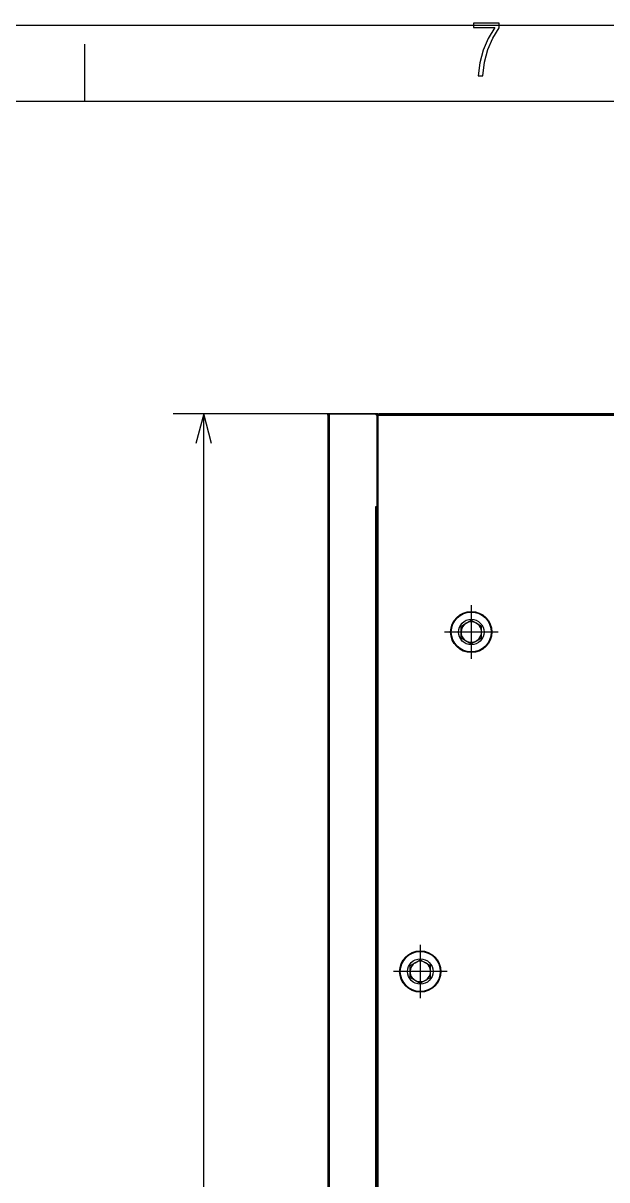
# Model space of a CAD drawing. Extents: x 0 to 420, y 0 to 297.
# Drawn here: x 311 to 349.1, y 221.4 to 297.1 of the extents above; entities that cross this region are included whole.
import ezdxf

# ---------------------------------------------------------------- set-up
doc = ezdxf.new("R2010")
doc.units = 0
doc.linetypes.add('DASHDOT', pattern=[18.5, 12, -3, 0.5, -3])
doc.layers.get('0').update_dxf_attribs({"linetype": 'CONTINUOUS'})

msp = doc.modelspace()

# ---------------------------------------------------------------- linework, layer by layer
at = {"color": 7}
for p, q in [((0, 297), (420, 297)), ((315, 292), (315, 295.75)), ((415, 292), (5, 292)), ((330.872131, 271.541931), (330.872131, 271.453064)), ((330.872131, 271.541931), (330.916595, 271.541931)), ((330.872131, 271.453064), (330.872131, 172.397491)), ((330.916595, 271.530334), (330.916595, 271.541931)), ((330.960938, 271.541931), (330.916595, 271.541931)), ((330.961029, 271.541931), (333.983246, 271.541931)), ((334.005493, 271.541931), (330.961029, 271.541931)), ((330.961029, 271.541931), (330.961029, 172.353058)), ((333.983246, 271.541931), (334.09436, 271.430817)), ((334.183167, 271.541931), (334.005402, 271.541931)), ((334.005493, 271.541931), (334.007446, 271.541901)), ((334.005493, 271.541931), (334.006622, 271.541931)), ((334.072144, 271.453064), (334.09436, 271.453064)), ((334.09436, 271.453064), (334.138824, 271.453064)), ((334.09436, 271.430817), (334.09436, 271.453064)), ((334.09436, 271.453064), (334.183258, 271.453064)), ((334.09436, 271.453064), (334.09436, 270.76416)), ((334.09436, 271.430817), (334.09436, 265.458618)), ((334.138824, 271.453064), (334.147308, 271.47934)), ((334.138824, 271.453064), (334.149933, 271.453064)), ((334.183258, 271.453064), (334.149933, 271.453064)), ((334.183258, 271.541931), (387.449921, 271.541931)), ((334.183258, 271.453064), (334.183258, 271.541931)), ((334.183258, 271.453064), (387.449921, 271.453064)), ((334.183258, 172.397491), (334.183258, 271.453064)), ((334.237793, 271.541931), (334.2388, 271.541931)), ((334.23819, 271.541931), (334.2388, 271.541931)), ((334.238312, 271.541931), (334.2388, 271.541931)), ((334.238373, 271.541931), (334.2388, 271.541931)), ((334.238403, 271.541931), (334.2388, 271.541931)), ((334.238586, 271.541931), (334.2388, 271.541931)), ((334.238708, 271.541931), (334.2388, 271.541931)), ((387.394379, 271.541931), (334.2388, 271.541931)), ((334.09436, 270.852936), (334.09436, 270.853058)), ((334.09436, 270.797302), (334.09436, 270.797485)), ((334.09436, 265.458618), (334.005493, 265.458618)), ((334.005493, 265.458618), (334.005493, 177.9086)), ((334.09436, 177.9086), (334.09436, 265.458618)), ((334.09436, 265.458618), (334.09436, 177.9086)), ((339.59436, 257.649048), (339.927704, 257.841522)), ((339.59436, 257.628357), (339.59436, 257.649048)), ((339.59436, 257.26416), (339.59436, 257.628357)), ((339.927704, 257.841522), (340.261047, 258.033966)), ((340.261047, 258.033966), (340.59436, 257.841522)), ((340.59436, 257.841522), (340.927704, 257.649048)), ((340.927704, 257.26416), (340.927704, 257.649048)), ((339.59436, 256.879272), (339.59436, 257.26416)), ((339.59436, 256.879272), (339.927704, 256.686829)), ((340.59436, 256.686829), (340.927704, 256.879272)), ((340.927704, 256.899963), (340.927704, 257.26416)), ((340.927704, 256.879272), (340.927704, 256.899963)), ((339.927704, 256.686829), (340.261047, 256.494354)), ((340.261047, 256.494354), (340.59436, 256.686829)), ((336.261047, 235.426849), (336.59436, 235.619293)), ((336.59436, 235.619293), (336.927704, 235.811737)), ((336.927704, 235.811737), (337.261047, 235.619293)), ((337.261047, 235.619293), (337.59436, 235.426849)), ((336.261047, 235.406143), (336.261047, 235.426849)), ((336.261047, 235.041946), (336.261047, 235.406143)), ((336.261047, 234.657043), (336.261047, 235.041946)), ((337.59436, 235.041946), (337.59436, 235.426849)), ((337.59436, 234.677734), (337.59436, 235.041946)), ((336.261047, 234.657043), (336.59436, 234.464584)), ((336.59436, 234.464584), (336.927704, 234.272141)), ((336.927704, 234.272141), (337.261047, 234.464584)), ((337.261047, 234.464584), (337.59436, 234.657043)), ((337.59436, 234.657043), (337.59436, 234.677734))]:
    msp.add_line(p, q, dxfattribs=at)
at = {"color": 34}
for p, q in [((332.2388, 271.541931), (320.763, 271.541931)), ((322.763, 166.430832), (322.763, 271.541931))]:
    msp.add_line(p, q, dxfattribs=at)
at = {"color": 7, "linetype": 'DASHDOT'}
for p, q in [((340.261047, 259.019165), (340.261047, 255.509171)), ((342.016022, 257.26416), (338.506042, 257.26416)), ((336.927704, 236.796936), (336.927704, 233.286942)), ((338.682709, 235.041946), (335.172699, 235.041946))]:
    msp.add_line(p, q, dxfattribs=at)
at = {"color": 7}
msp.add_lwpolyline([(340.716766, 293.675842), (341.017456, 293.675842), (341.130188, 294.563751), (341.346313, 295.390594), (341.665771, 296.142273), (342.088593, 296.818787), (342.088593, 297.124176), (340.411407, 297.124176), (340.411407, 296.842285), (341.802002, 296.842285), (341.365082, 296.128204), (341.040924, 295.357727), (340.820129, 294.535583)], close=True, dxfattribs=at)
at = {"color": 34}
msp.add_lwpolyline([(323.28064, 269.610077), (322.763, 271.541931), (322.245361, 269.610077)], dxfattribs=at)
at = {"color": 7}
for points in [[(330.884033, 271.497528), (330.875183, 271.519745), (330.872131, 271.541931)], [(330.872131, 271.453064), (330.874878, 271.467102), (330.882874, 271.48111), (330.900818, 271.499847), (330.932159, 271.523224), (330.961029, 271.541931)]]:
    msp.add_lwpolyline(points, dxfattribs=at)
for centre, radius in [((340.261047, 257.26416), 1.35), ((340.261047, 257.26416), 1.305556), ((340.261047, 257.26416), 0.833333), ((336.927704, 235.041946), 1.35), ((336.927704, 235.041946), 1.305556), ((336.927704, 235.041946), 0.833333)]:
    msp.add_circle(centre, radius, dxfattribs=at)
for centre, radius, start, end in [((330.961029, 271.453064), 0.088889, 90.000003, 179.999995), ((334.005493, 271.453064), 0.088889, 0, 90.000003), ((334.183258, 271.453064), 0.088889, 90.000003, 179.999995), ((334.183258, 271.453064), 0.044444, 90.000003, 179.999995), ((334.514252, 271.219971), 0.441892, 144.998195, 148.168127), ((334.2388, 271.453064), 0.088889, 155.855273, 179.999995), ((334.827362, 271.034851), 0.79609, 144.477844, 148.311861), ((340.261047, 257.26416), 0.666667, 60.000002, 180.000005), ((340.261047, 257.26416), 0.666667, 331.35211, 60.000002), ((340.261047, 257.26416), 0.666667, 180.000005, 331.35211), ((336.927704, 235.041946), 0.666667, 60.000002, 180.000005), ((336.927704, 235.041946), 0.666667, 331.35211, 60.000002), ((336.927704, 235.041946), 0.666667, 180.000005, 331.35211)]:
    msp.add_arc(centre, radius, start, end, dxfattribs=at)

doc.saveas('drawing.dxf')
